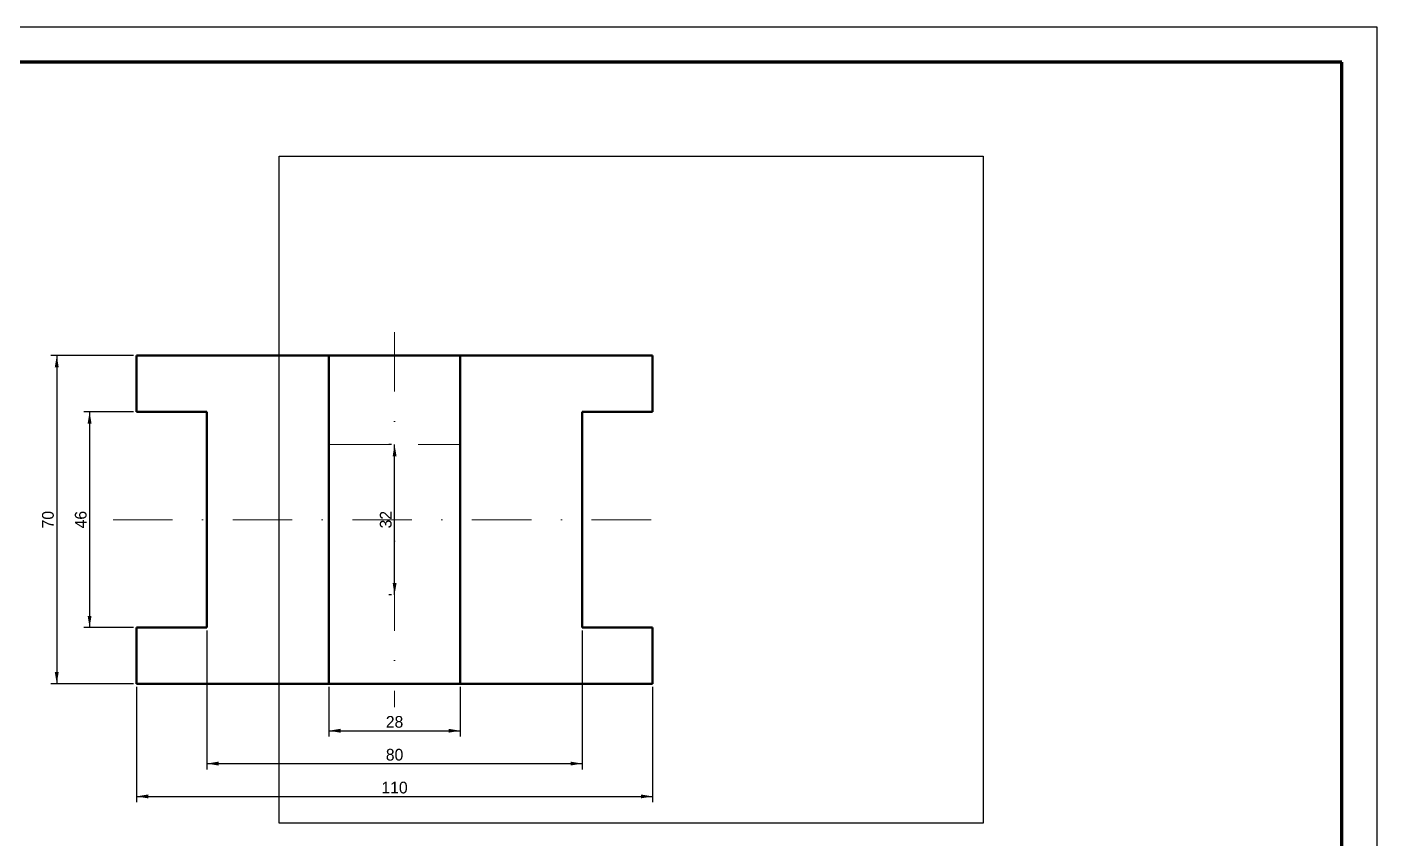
# Model space of a CAD drawing. Extents: x -100 to 346, y -219 to 96.
# Drawn here: x 58.1 to 345.8, y -76.5 to 96.3 of the extents above; entities that cross this region are included whole.
import ezdxf

# ---------------------------------------------------------------- set-up
doc = ezdxf.new("R2010")
doc.units = 0
doc.linetypes.add('DASHDOT', pattern=[25.4, 12.7, -6.35, 0, -6.35])
doc.linetypes.add('DASHED', pattern=[19.05, 12.7, -6.35])
doc.layers.get('0').update_dxf_attribs({"linetype": 'CONTINUOUS', "lineweight": 25})
doc.dimstyles.get("Standard").update_dxf_attribs({"dimtxt": 2.5, "dimasz": 2.5, "dimexe": 1.25, "dimexo": 0.625, "dimtad": 0, "dimtoh": 1, "dimdec": 0, "dimzin": 1, "dimdsep": 46, "dimtxsty": 'Standard', "dimcen": 0.09, "dimazin": 0, "dimtfac": 1, "dimtdec": 4, "dimtofl": 0, "dimtmove": 0, "dimatfit": 3, "dimfxl": 1, "dimtolj": 1, "dimtzin": 0, "dimarcsym": 0})
picture_1 = doc.add_image_def('image1.png', size_in_pixel=(501, 475))

# ---------------------------------------------------------------- blocks, each defined once
blk = doc.blocks.new('*D11')
at = {"color": 0, "linetype": 'ByBlock', "lineweight": -2}
for p, q in [((135.85, 7.32), (135.22, 7.32)), ((136.47, -24.68), (136.47, 7.32)), ((135.85, -24.68), (135.22, -24.68))]:
    blk.add_line(p, q, dxfattribs=at)
for points in [[(136.47, 7.32), (136.89, 4.82), (136.06, 4.82)], [(136.47, -24.68), (136.06, -22.18), (136.89, -22.18)]]:
    blk.add_solid(points, dxfattribs=at)
at = {"color": 0, "linetype": 'CONTINUOUS', "lineweight": -2, "insert": (134.6, -8.68), "char_height": 2.5, "width": 3.0556, "attachment_point": 5, "rotation": 90}
blk.add_mtext('32', dxfattribs=at)
blk = doc.blocks.new('*D12')
at = {"color": 0, "linetype": 'ByBlock', "lineweight": -2}
for p, q in [((80.85, 14.32), (70.22, 14.32)), ((71.47, 14.32), (71.47, -31.68)), ((80.85, -31.68), (70.22, -31.68))]:
    blk.add_line(p, q, dxfattribs=at)
for points in [[(71.47, 14.32), (71.89, 11.82), (71.06, 11.82)], [(71.47, -31.68), (71.06, -29.18), (71.89, -29.18)]]:
    blk.add_solid(points, dxfattribs=at)
at = {"color": 0, "linetype": 'CONTINUOUS', "lineweight": -2, "insert": (69.6, -8.68), "char_height": 2.5, "width": 3.3333, "attachment_point": 5, "rotation": 90}
blk.add_mtext('46', dxfattribs=at)
blk = doc.blocks.new('*D13')
at = {"color": 0, "linetype": 'ByBlock', "lineweight": -2}
for p, q in [((80.85, 26.32), (63.22, 26.32)), ((64.47, 26.32), (64.47, -43.68)), ((80.85, -43.68), (63.22, -43.68))]:
    blk.add_line(p, q, dxfattribs=at)
for points in [[(64.47, 26.32), (64.89, 23.82), (64.06, 23.82)], [(64.47, -43.68), (64.06, -41.18), (64.89, -41.18)]]:
    blk.add_solid(points, dxfattribs=at)
at = {"color": 0, "linetype": 'CONTINUOUS', "lineweight": -2, "insert": (62.6, -8.68), "char_height": 2.5, "width": 3.0556, "attachment_point": 5, "rotation": 90}
blk.add_mtext('70', dxfattribs=at)
blk = doc.blocks.new('*D14')
at = {"color": 0, "linetype": 'ByBlock', "lineweight": -2}
for p, q in [((122.47, -44.3), (122.47, -54.93)), ((150.47, -44.3), (150.47, -54.93)), ((122.47, -53.68), (150.47, -53.68))]:
    blk.add_line(p, q, dxfattribs=at)
for points in [[(122.47, -53.68), (124.97, -53.26), (124.97, -54.09)], [(150.47, -53.68), (147.97, -54.09), (147.97, -53.26)]]:
    blk.add_solid(points, dxfattribs=at)
at = {"color": 0, "linetype": 'CONTINUOUS', "lineweight": -2, "insert": (136.47, -51.8), "char_height": 2.5, "width": 3.0556, "attachment_point": 5}
blk.add_mtext('28', dxfattribs=at)
blk = doc.blocks.new('*D15')
at = {"color": 0, "linetype": 'ByBlock', "lineweight": -2}
for p, q in [((96.47, -32.3), (96.47, -61.93)), ((176.47, -32.3), (176.47, -61.93)), ((96.47, -60.68), (176.47, -60.68))]:
    blk.add_line(p, q, dxfattribs=at)
for points in [[(96.47, -60.68), (98.97, -60.26), (98.97, -61.09)], [(176.47, -60.68), (173.97, -61.09), (173.97, -60.26)]]:
    blk.add_solid(points, dxfattribs=at)
at = {"color": 0, "linetype": 'CONTINUOUS', "lineweight": -2, "insert": (136.47, -58.8), "char_height": 2.5, "width": 3.0556, "attachment_point": 5}
blk.add_mtext('80', dxfattribs=at)
blk = doc.blocks.new('*D16')
at = {"color": 0, "linetype": 'ByBlock', "lineweight": -2}
for p, q in [((81.47, -44.3), (81.47, -68.93)), ((191.47, -44.3), (191.47, -68.93)), ((81.47, -67.68), (191.47, -67.68))]:
    blk.add_line(p, q, dxfattribs=at)
for points in [[(81.47, -67.68), (83.97, -67.26), (83.97, -68.09)], [(191.47, -67.68), (188.97, -68.09), (188.97, -67.26)]]:
    blk.add_solid(points, dxfattribs=at)
at = {"color": 0, "linetype": 'CONTINUOUS', "lineweight": -2, "insert": (136.47, -65.8), "char_height": 2.5, "width": 3.8889, "attachment_point": 5}
blk.add_mtext('110', dxfattribs=at)

msp = doc.modelspace()

# ---------------------------------------------------------------- linework, layer by layer
for p, q in [((345.85, 96.34), (-99.65, 96.34)), ((345.85, -218.66), (345.85, 96.34))]:
    msp.add_line(p, q)
at = {"lineweight": 70}
for p, q in [((338.35, 88.84), (-69.65, 88.84)), ((338.35, -211.16), (338.35, 88.84))]:
    msp.add_line(p, q, dxfattribs=at)
at = {"linetype": 'DASHDOT', "lineweight": 18}
for p, q in [((136.47, 31.32), (136.47, -48.68)), ((76.47, -8.68), (196.47, -8.68))]:
    msp.add_line(p, q, dxfattribs=at)
at = {"linetype": 'CONTINUOUS', "lineweight": 50}
for p, q in [((81.47, 26.32), (191.47, 26.32)), ((81.47, 14.32), (81.47, 26.32)), ((122.47, 26.32), (122.47, -43.68)), ((150.47, 26.32), (150.47, -43.68)), ((191.47, 26.32), (191.47, 14.32)), ((96.47, 14.32), (81.47, 14.32)), ((96.47, -31.68), (96.47, 14.32)), ((176.47, 14.32), (176.47, -31.68)), ((191.47, 14.32), (176.47, 14.32)), ((81.47, -31.68), (96.47, -31.68)), ((81.47, -43.68), (81.47, -31.68)), ((176.47, -31.68), (191.47, -31.68)), ((191.47, -31.68), (191.47, -43.68)), ((191.47, -43.68), (81.47, -43.68))]:
    msp.add_line(p, q, dxfattribs=at)
at = {"linetype": 'DASHED', "lineweight": 18}
msp.add_line((122.47, 7.32), (150.47, 7.32), dxfattribs=at)

# ---------------------------------------------------------------- dimensions: what is measured, and where the dimension line sits
at = {"lineweight": 18}
for base, p1, p2, picture, middle in [((64.47, -43.68), (81.47, 26.32), (81.47, -43.68), '*D13', (62.6, -8.68)), ((71.47, -31.68), (81.47, 14.32), (81.47, -31.68), '*D12', (69.6, -8.68)), ((136.47, 7.32), (136.47, -24.68), (136.47, 7.32), '*D11', (134.6, -8.68))]:
    dim = msp.add_linear_dim(base=base, p1=p1, p2=p2, angle=90, dimstyle='Standard', dxfattribs=at)
    dim.commit()
    dim.dimension.update_dxf_attribs({"geometry": picture, "text_midpoint": middle})
for base, p1, p2, picture, middle in [((176.47, -60.68), (96.47, -31.68), (176.47, -31.68), '*D15', (136.47, -58.8)), ((191.47, -67.68), (81.47, -43.68), (191.47, -43.68), '*D16', (136.47, -65.8)), ((150.47, -53.68), (122.47, -43.68), (150.47, -43.68), '*D14', (136.47, -51.8))]:
    dim = msp.add_linear_dim(base=base, p1=p1, p2=p2, dimstyle='Standard', dxfattribs=at)
    dim.commit()
    dim.dimension.update_dxf_attribs({"geometry": picture, "text_midpoint": middle})

# ---------------------------------------------------------------- pictures from other files: only their frames are drawn
image = msp.add_image(picture_1, insert=(111.91, -73.39), size_in_units=(150, 142.22))
image.dxf.flags = 1

doc.saveas('drawing.dxf')
